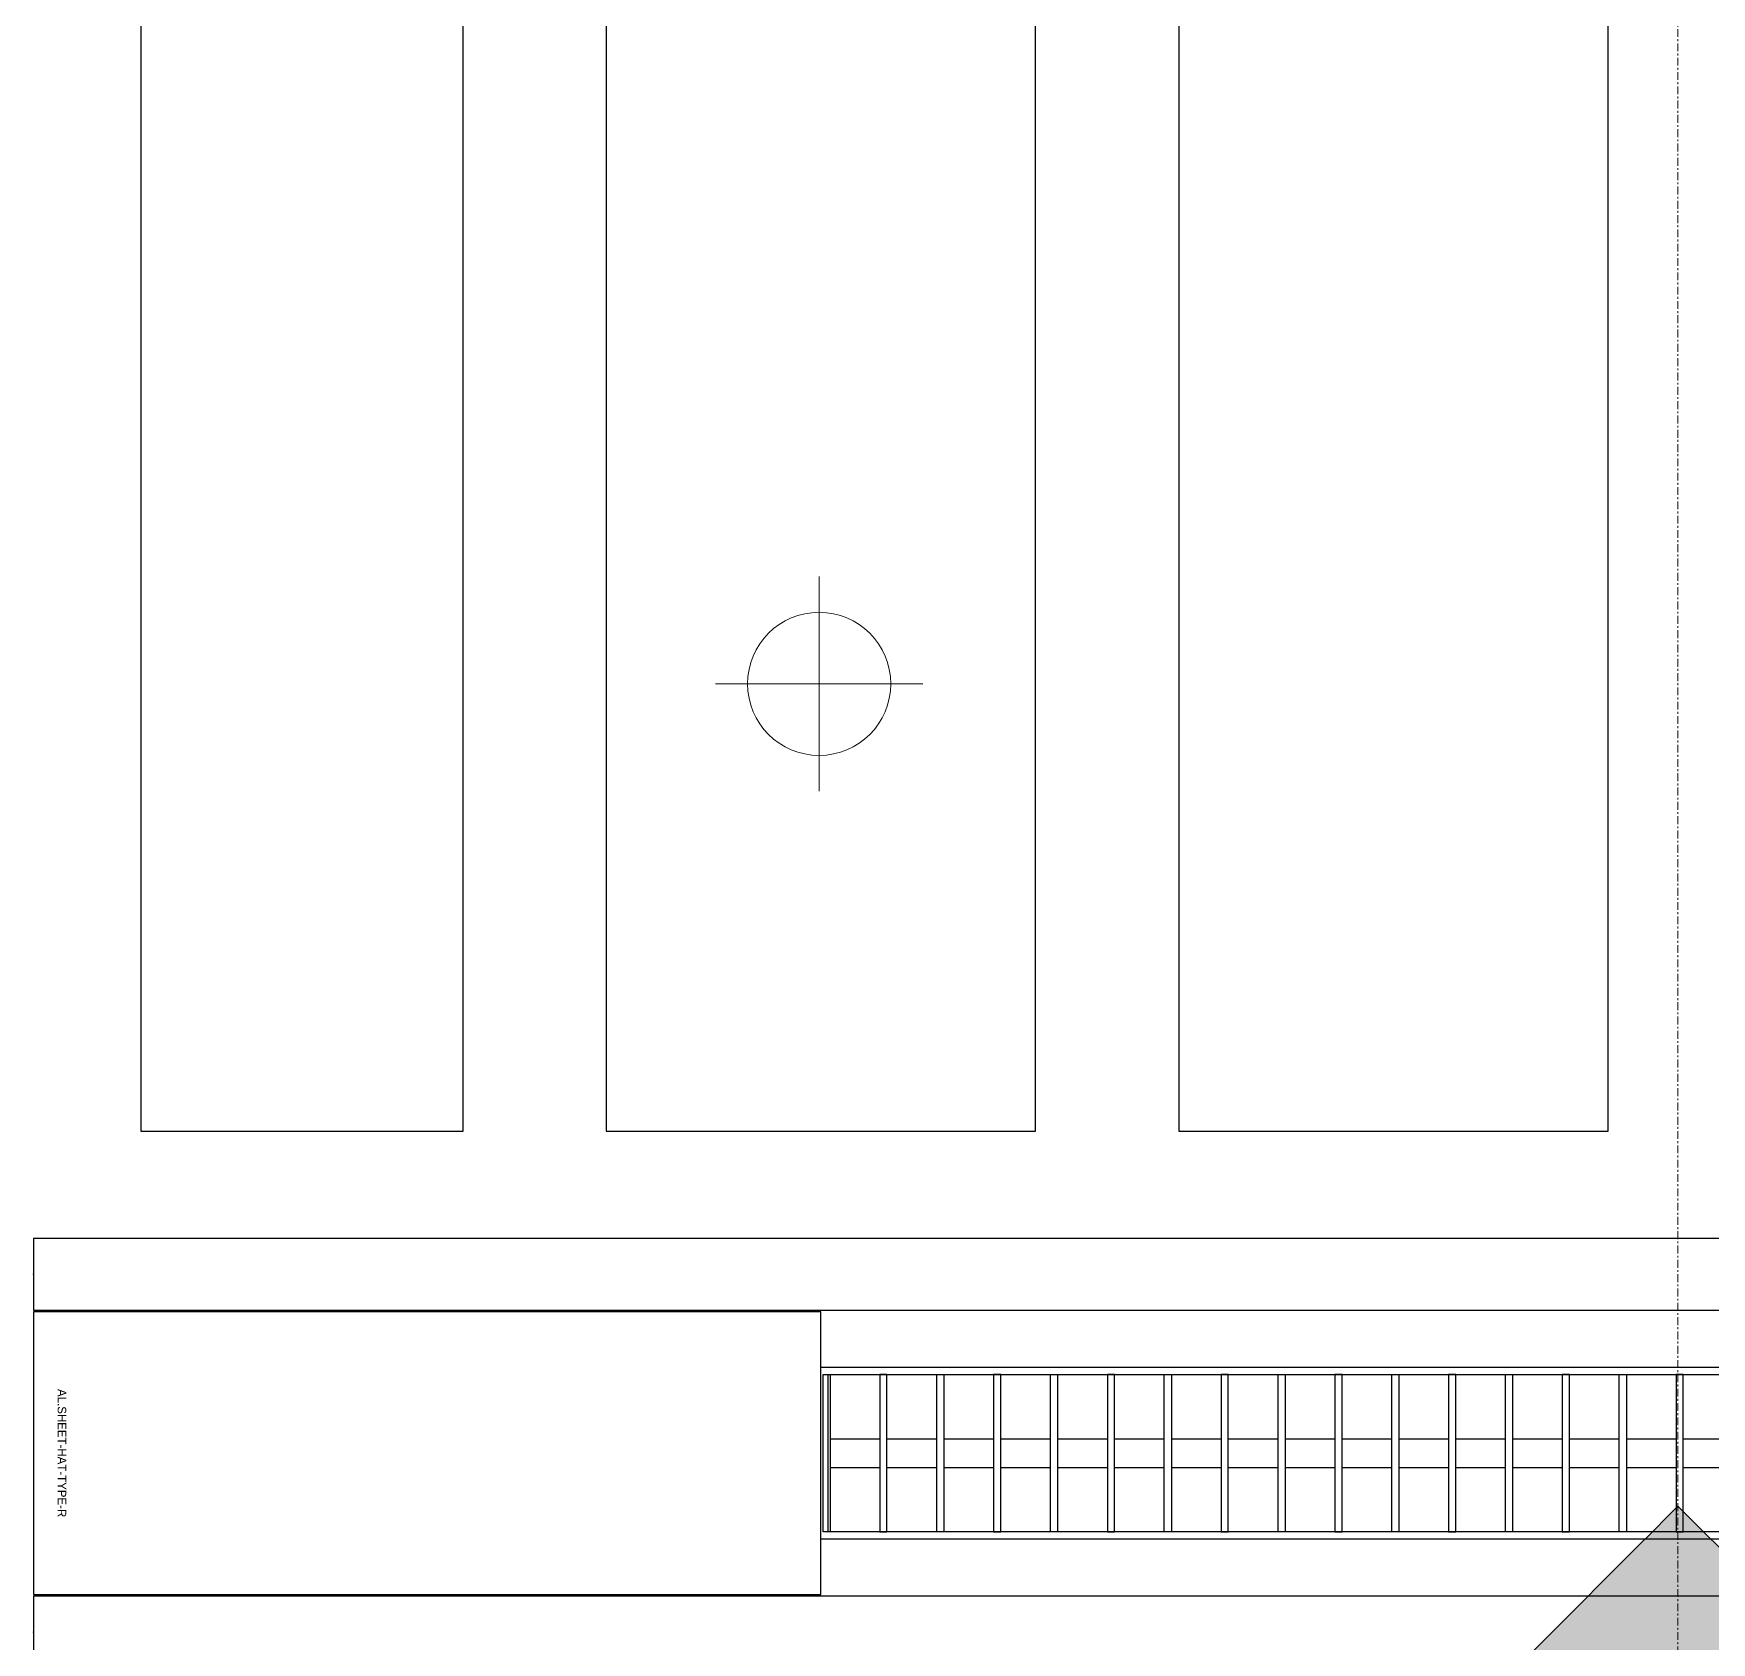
# Model space of a CAD drawing. Header units: millimetres. Extents: x -794334 to -714814, y -17806 to 22403.
# Drawn here: x -768631 to -767459, y 7962 to 9086 of the extents above; entities that cross this region are included whole.
import ezdxf
from ezdxf.enums import TextEntityAlignment as Align
from ezdxf.xclip import XClip

# ---------------------------------------------------------------- set-up
doc = ezdxf.new("R2010")
doc.units = ezdxf.units.MM
doc.header["$XCLIPFRAME"] = 0
doc.linetypes.add('DPA_Grid _ Level 100', pattern=[10, 5.5, -1.6, 1.3, -1.6])
for name, color, linetype in [('000 - WIPEOUT', 250, 'Continuous'), ('001 - ASCESSORIES', 251, 'Continuous'), ('A04_TUBE SERIES', 2, 'Continuous'), ('A11_ALU.SOLID SHEET', 2, 'Continuous')]:
    doc.layers.add(name, color=color, linetype=linetype)
for name, color, linetype, lineweight in [('A-ANNO-NOTE', 3, 'Continuous', 25), ('A-DETL-GENF', 2, 'Continuous', 9), ('E-LITE-EQPM', 2, 'Continuous', 9), ('S-GRID', 251, 'Continuous', 9)]:
    doc.layers.add(name, color=color, linetype=linetype, lineweight=lineweight)

# ---------------------------------------------------------------- blocks, each defined once
blk = doc.blocks.new('DPA_AN_Section Line - UP-Left-16261544-4252-01 ENLARGED CONCOURSE LEVEL - REFLECTED CEILING PLAN - SHEET 3')
at = {"layer": 'A-ANNO-NOTE', "lineweight": 9}
h = blk.add_hatch(color=256, dxfattribs=at)
edge = h.paths.add_edge_path()
edge.add_arc((0, -0.028), 7.5, 180, 360)
edge.add_line((7.5, -0.028), (10.682, -0.028))
edge.add_line((10.682, -0.028), (0, -10.71))
edge.add_line((0, -10.71), (-10.682, -0.028))
edge.add_line((-10.682, -0.028), (-7.5, -0.028))
at = {"layer": 'A-ANNO-NOTE', "lineweight": 18}
for p, q in [((-10.682, -0.028), (0, -10.71)), ((0, -10.71), (10.682, -0.028))]:
    blk.add_line(p, q, dxfattribs=at)
blk = doc.blocks.new('*U804')
at = {"layer": 'S-GRID', "linetype": 'DPA_Grid _ Level 100'}
blk.add_line((11400, -21385.5), (11400, 16671.4), dxfattribs=at)
blk = doc.blocks.new('*U1037')
at = {"color": 1}
blk.add_wipeout([(600, -60), (-600, -60), (-600, 60), (600, 60)], dxfattribs=at).dxf.layer = '000 - WIPEOUT'
at = {"layer": '001 - ASCESSORIES', "color": 0}
blk.add_lwpolyline([(600, -60), (-600, -60), (-600, 60), (600, 60)], close=True, dxfattribs=at)
at = {"layer": '001 - ASCESSORIES'}
for points in [[(-593.5, -55), (-598.5, -55), (-598.5, 55), (-593.5, 55)], [(595, -55), (-595, -55), (-595, 55), (595, 55)], [(-558.8, -55), (-553.8, -55), (-553.8, 55), (-558.8, 55)], [(-514, -55), (-519, -55), (-519, 55), (-514, 55)], [(-479.3, -55), (-474.3, -55), (-474.3, 55), (-479.3, 55)], [(-434.6, -55), (-439.6, -55), (-439.6, 55), (-434.6, 55)], [(-399.8, -55), (-394.8, -55), (-394.8, 55), (-399.8, 55)], [(-355.1, -55), (-360.1, -55), (-360.1, 55), (-355.1, 55)], [(-320.4, -55), (-315.4, -55), (-315.4, 55), (-320.4, 55)], [(-275.6, -55), (-280.6, -55), (-280.6, 55), (-275.6, 55)], [(-240.9, -55), (-235.9, -55), (-235.9, 55), (-240.9, 55)], [(-196.2, -55), (-201.2, -55), (-201.2, 55), (-196.2, 55)], [(-161.4, -55), (-156.4, -55), (-156.4, 55), (-161.4, 55)], [(-116.7, -55), (-121.7, -55), (-121.7, 55), (-116.7, 55)], [(-82, -55), (-77, -55), (-77, 55), (-82, 55)], [(-37.2, -55), (-42.2, -55), (-42.2, 55), (-37.2, 55)], [(-2.5, -55), (2.5, -55), (2.5, 55), (-2.5, 55)]]:
    blk.add_lwpolyline(points, close=True, dxfattribs=at)
for points in [[(-593.5, 10), (-558.8, 10)], [(-553.8, 10), (-519, 10)], [(-514, 10), (-479.3, 10)], [(-474.3, 10), (-439.6, 10)], [(-434.6, 10), (-399.8, 10)], [(-394.8, 10), (-360.1, 10)], [(-355.1, 10), (-320.4, 10)], [(-315.4, 10), (-280.6, 10)], [(-275.6, 10), (-240.9, 10)], [(-235.9, 10), (-201.2, 10)], [(-196.2, 10), (-161.4, 10)], [(-156.4, 10), (-121.7, 10)], [(-116.7, 10), (-82, 10)], [(-77, 10), (-42.2, 10)], [(-37.2, 10), (-2.5, 10)], [(2.5, 10), (37.2, 10)], [(-593.5, -10), (-558.8, -10)], [(-553.8, -10), (-519, -10)], [(-514, -10), (-479.3, -10)], [(-474.3, -10), (-439.6, -10)], [(-434.6, -10), (-399.8, -10)], [(-394.8, -10), (-360.1, -10)], [(-355.1, -10), (-320.4, -10)], [(-315.4, -10), (-280.6, -10)], [(-275.6, -10), (-240.9, -10)], [(-235.9, -10), (-201.2, -10)], [(-196.2, -10), (-161.4, -10)], [(-156.4, -10), (-121.7, -10)], [(-116.7, -10), (-82, -10)], [(-77, -10), (-42.2, -10)], [(-37.2, -10), (-2.5, -10)], [(2.5, -10), (37.2, -10)]]:
    blk.add_lwpolyline(points, dxfattribs=at)
blk = doc.blocks.new('*U1054')
at = {"layer": 'A11_ALU.SOLID SHEET', "color": 0}
blk.add_lwpolyline([(550, -98.8), (550, 98.8), (0, 98.8), (0, -98.8)], close=True, dxfattribs=at)
at = {"layer": 'Defpoints', "color": 250}
blk.add_point((0, 0), dxfattribs=at)
blk.add_text('AL.SHEET-HAT-TYPE-R', height=6, rotation=270, dxfattribs=at).set_placement((15, 0), align=Align.BOTTOM_CENTER)
blk = doc.blocks.new('*U1055')
blk.add_attdef('EXTR.OVL-LENGTH_', (-25, -59.1), '', height=5)
blk.add_wipeout([(-25, 0), (25, 0), (25, 2300), (-25, 2300)]).dxf.layer = '000 - WIPEOUT'
blk.add_point((0, 0))
at = {"layer": 'A04_TUBE SERIES', "color": 0}
blk.add_lwpolyline([(-25, 0), (25, 0), (25, 2300), (-25, 2300)], close=True, dxfattribs=at)
blk = doc.blocks.new('*U1254')
at = {"color": 3}
for points in [[(-737.5, 750), (737.5, 750), (737.5, 450), (-737.5, 450)], [(-737.5, 350), (737.5, 350), (737.5, 50), (-737.5, 50)]]:
    blk.add_wipeout(points, dxfattribs=at).dxf.layer = '000 - WIPEOUT'
at = {"layer": 'A11_ALU.SOLID SHEET', "color": 0, "linetype": 'ByBlock'}
for points in [[(-737.5, 450), (737.5, 450), (737.5, 750), (-737.5, 750)], [(-737.5, 50), (737.5, 50), (737.5, 350), (-737.5, 350)]]:
    blk.add_lwpolyline(points, close=True, dxfattribs=at)
blk = doc.blocks.new('*U1353')
at = {"layer": 'Defpoints'}
blk.add_point((0, 0), dxfattribs=at)
blk.add_wipeout([(737.5, 250), (737.5, 475), (-737.5, 475), (-737.5, 250)]).dxf.layer = '000 - WIPEOUT'
at = {"layer": 'A11_ALU.SOLID SHEET', "color": 0}
blk.add_lwpolyline([(737.5, 250), (737.5, 475), (-737.5, 475), (-737.5, 250)], close=True, dxfattribs=at)
at = {"layer": 'Defpoints'}
blk.add_point((0, 400), dxfattribs=at)
blk = doc.blocks.new('*U1630')
blk.add_blockref('*U1054', (-23950, 4515))
at = {"layer": 'A11_ALU.SOLID SHEET', "color": 0, "linetype": 'ByBlock', "rotation": 90}
blk.add_blockref('*U1254', (-22800, 5477.5), dxfattribs=at)
blk.add_blockref('*U1037', (-22800, 4515))
at = {"layer": 'A04_TUBE SERIES', "color": 0, "linetype": 'ByBlock', "rotation": 270}
for p in [(-23950, 4640), (-23950, 4390)]:
    blk.add_blockref('*U1055', p, dxfattribs=at)
at = {"layer": 'A11_ALU.SOLID SHEET', "color": 0, "linetype": 'ByBlock', "rotation": 90}
blk.add_blockref('*U1353', (-23400, 5477.5), dxfattribs=at)
blk = doc.blocks.new('LGF_DL_SAA_LowPower_DL1a - LGF_DL_SAA_LowPower_DL1a-8854269-4150-01 CONCOURSE LEVEL - REFLECTED CEILING PLAN')
at = {"layer": 'A-DETL-GENF'}
for p, q in [((0, -75), (0, 75)), ((72.5, 0), (-72.5, 0))]:
    blk.add_line(p, q, dxfattribs=at)
blk.add_circle((0, 0), 50, dxfattribs=at)
blk = doc.blocks.new('C-1-PP19-AR-4150-01-B_20250901-115810_EXDOWNLIGHT')
at = {"layer": 'E-LITE-EQPM', "extrusion": (0, 0, -1), "rotation": 180}
blk.add_blockref('LGF_DL_SAA_LowPower_DL1a - LGF_DL_SAA_LowPower_DL1a-8854269-4150-01 CONCOURSE LEVEL - REFLECTED CEILING PLAN', (23400, 5052.5), dxfattribs=at)

msp = doc.modelspace()

# ---------------------------------------------------------------- block references
at = {"layer": 'A11_ALU.SOLID SHEET'}
ref = msp.add_blockref('*U1630', (-744681.2, 3579), dxfattribs=at)
XClip(ref).set_block_clipping_path([(-45802.4668593339, -9620.0029952967), (23702.8690583039, 10334.9999958097)])

# ---------------------------------------------------------------- next in the draw order: block references
msp.add_blockref('*U804', (-778882.4, 3579))
ref = msp.add_blockref('C-1-PP19-AR-4150-01-B_20250901-115810_EXDOWNLIGHT', (-744682.4, 3579))
XClip(ref).set_block_clipping_path([(-45801.3280238605, -9620.0029952967), (23704.0078937773, 10334.9999958097)])
at = {"layer": 'A-ANNO-NOTE', "xscale": 100, "yscale": 100, "zscale": 100, "rotation": 180}
msp.add_blockref('DPA_AN_Section Line - UP-Left-16261544-4252-01 ENLARGED CONCOURSE LEVEL - REFLECTED CEILING PLAN - SHEET 3', (-767482.4, 6986), dxfattribs=at)

doc.saveas('drawing.dxf')
